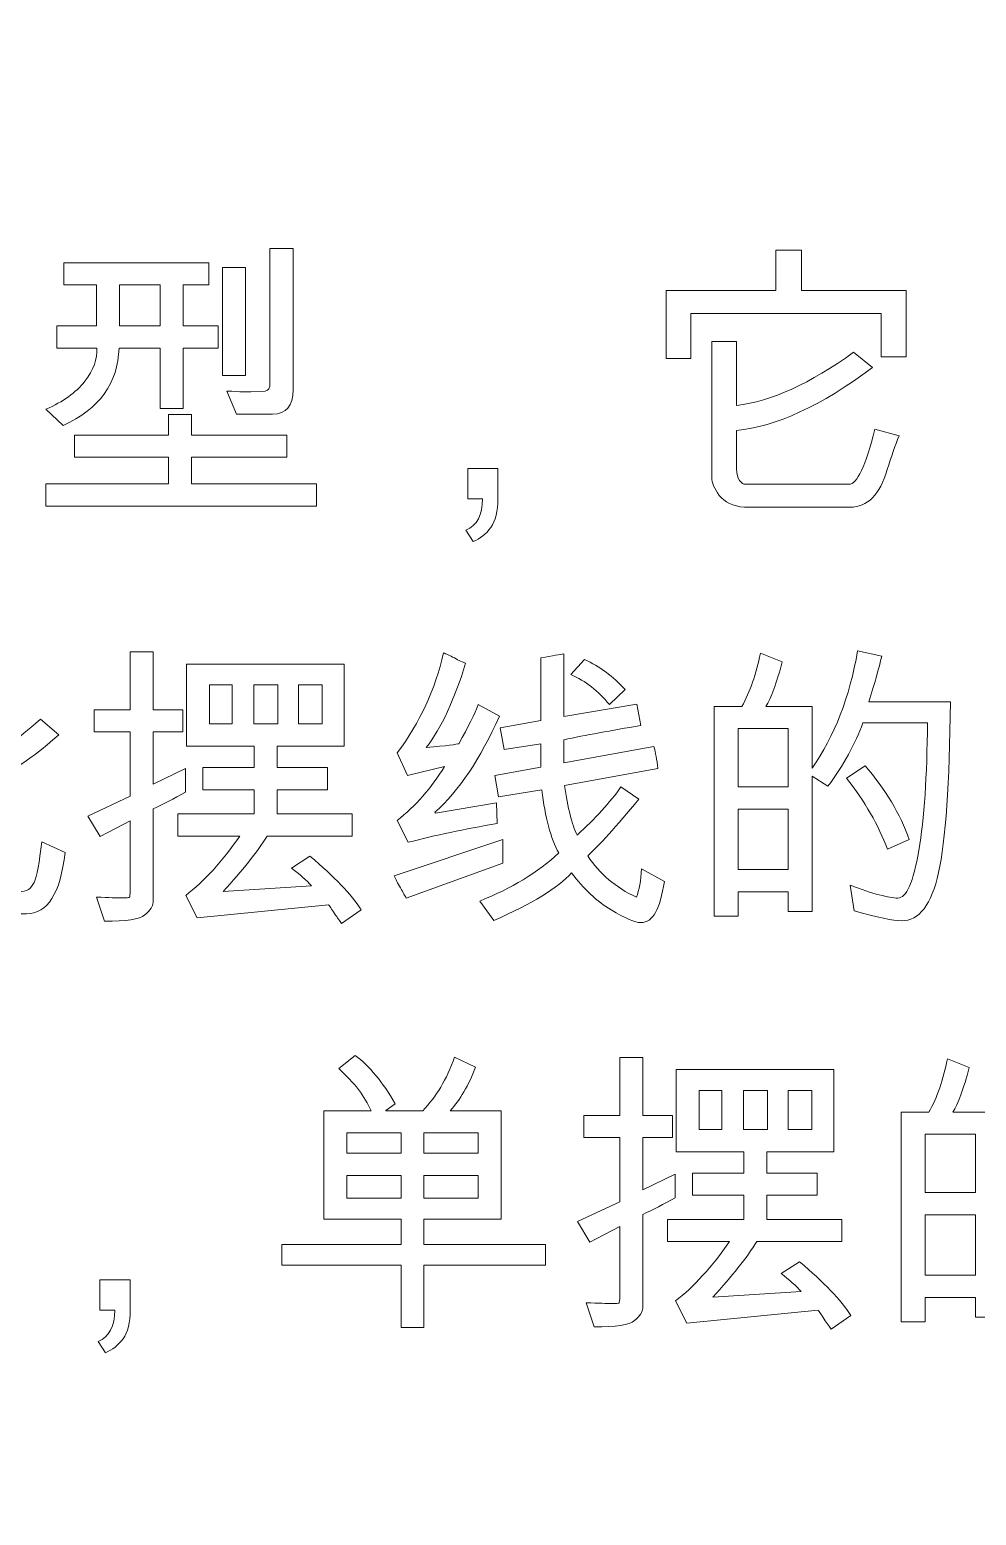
# Model space of a CAD drawing. Header units: millimetres. Extents: x -536 to 886, y 98 to 503.
# Drawn here: x 70.64 to 88.02, y 369.54 to 396.8 of the extents above; entities that cross this region are included whole.
import ezdxf

# ---------------------------------------------------------------- set-up
doc = ezdxf.new("R2010")
doc.units = ezdxf.units.MM
doc.header["$MEASUREMENT"] = 0
doc.layers.add('layer 1', color=7, linetype='Continuous')

msp = doc.modelspace()

# ---------------------------------------------------------------- linework, layer by layer
at = {"layer": 'layer 1', "lineweight": 9}
msp.add_open_spline([(-26.36, 241.324), (-26.36, 241.324), (313.64, 241.324), (313.64, 241.324), (313.64, 241.324), (318.948, 241.327), (324.037, 243.439), (327.788, 247.195), (327.788, 247.195), (331.538, 250.95), (333.644, 256.016), (333.64, 261.324), (333.64, 261.324), (333.64, 261.324), (333.64, 431.324), (333.64, 431.324), (333.64, 431.324), (333.637, 436.632), (331.525, 441.721), (327.77, 445.471), (327.77, 445.471), (324.014, 449.222), (318.948, 451.327), (313.64, 451.324), (313.64, 451.324), (313.64, 451.324), (-26.36, 451.324), (-26.36, 451.324), (-26.36, 451.324), (-31.667, 451.321), (-36.756, 449.209), (-40.507, 445.453), (-40.507, 445.453), (-44.258, 441.698), (-46.363, 436.632), (-46.36, 431.324), (-46.36, 431.324), (-46.36, 431.324), (-46.36, 261.324), (-46.36, 261.324), (-46.36, 261.324), (-46.356, 256.016), (-44.245, 250.927), (-40.489, 247.177), (-40.489, 247.177), (-36.734, 243.426), (-31.667, 241.321), (-26.36, 241.324)], degree=3, knots=[0, 0, 0, 0, 0.083333, 0.083333, 0.083333, 0.083333, 0.166667, 0.166667, 0.166667, 0.166667, 0.25, 0.25, 0.25, 0.25, 0.333333, 0.333333, 0.333333, 0.333333, 0.416667, 0.416667, 0.416667, 0.416667, 0.5, 0.5, 0.5, 0.5, 0.583333, 0.583333, 0.583333, 0.583333, 0.666667, 0.666667, 0.666667, 0.666667, 0.75, 0.75, 0.75, 0.75, 0.833333, 0.833333, 0.833333, 0.833333, 0.916667, 0.916667, 0.916667, 0.916667, 1, 1, 1, 1], dxfattribs=at)
at = {"layer": 'layer 1', "color": 22, "lineweight": 9}
for points, knots in [([(75.476, 390.195), (75.476, 389.898), (75.35, 389.75), (75.1, 389.75), (75.1, 389.75), (75.1, 389.75), (74.438, 389.75), (74.438, 389.75), (74.438, 389.75), (74.438, 389.75), (74.261, 390.173), (74.261, 390.173), (74.261, 390.173), (74.513, 390.158), (74.66, 390.153), (74.703, 390.156), (74.703, 390.156), (74.703, 390.156), (74.966, 390.173), (74.966, 390.173), (74.966, 390.173), (75.025, 390.179), (75.053, 390.23), (75.053, 390.328), (75.053, 390.328), (75.053, 390.328), (75.053, 392.791), (75.053, 392.791), (75.053, 392.791), (75.053, 392.791), (75.476, 392.791), (75.476, 392.791), (75.476, 392.791), (75.476, 392.791), (75.476, 390.195), (75.476, 390.195)], [0, 0, 0, 0, 0.111111, 0.111111, 0.111111, 0.111111, 0.222222, 0.222222, 0.222222, 0.222222, 0.333333, 0.333333, 0.333333, 0.333333, 0.444444, 0.444444, 0.444444, 0.444444, 0.555556, 0.555556, 0.555556, 0.555556, 0.666667, 0.666667, 0.666667, 0.666667, 0.777778, 0.777778, 0.777778, 0.777778, 0.888889, 0.888889, 0.888889, 0.888889, 1, 1, 1, 1]), ([(86.731, 390.802), (86.731, 390.802), (86.276, 390.802), (86.276, 390.802), (86.276, 390.802), (86.276, 390.802), (86.276, 391.594), (86.276, 391.594), (86.276, 391.594), (86.276, 391.594), (82.782, 391.594), (82.782, 391.594), (82.782, 391.594), (82.782, 391.594), (82.782, 390.767), (82.782, 390.767), (82.782, 390.767), (82.782, 390.767), (82.326, 390.767), (82.326, 390.767), (82.326, 390.767), (82.326, 390.767), (82.326, 392.018), (82.326, 392.018), (82.326, 392.018), (82.326, 392.018), (84.338, 392.018), (84.338, 392.018), (84.338, 392.018), (84.338, 392.018), (84.338, 392.756), (84.338, 392.756), (84.338, 392.756), (84.338, 392.756), (84.811, 392.756), (84.811, 392.756), (84.811, 392.756), (84.811, 392.756), (84.811, 392.018), (84.811, 392.018), (84.811, 392.018), (84.811, 392.018), (86.731, 392.018), (86.731, 392.018), (86.731, 392.018), (86.731, 392.018), (86.731, 390.802), (86.731, 390.802)], [0, 0, 0, 0, 0.083333, 0.083333, 0.083333, 0.083333, 0.166667, 0.166667, 0.166667, 0.166667, 0.25, 0.25, 0.25, 0.25, 0.333333, 0.333333, 0.333333, 0.333333, 0.416667, 0.416667, 0.416667, 0.416667, 0.5, 0.5, 0.5, 0.5, 0.583333, 0.583333, 0.583333, 0.583333, 0.666667, 0.666667, 0.666667, 0.666667, 0.75, 0.75, 0.75, 0.75, 0.833333, 0.833333, 0.833333, 0.833333, 0.916667, 0.916667, 0.916667, 0.916667, 1, 1, 1, 1]), ([(74.099, 390.962), (74.099, 390.962), (73.461, 390.962), (73.461, 390.962), (73.461, 390.962), (73.461, 390.962), (73.461, 389.85), (73.461, 389.85), (73.461, 389.85), (73.461, 389.85), (73.037, 389.85), (73.037, 389.85), (73.037, 389.85), (73.037, 389.85), (73.037, 390.962), (73.037, 390.962), (73.037, 390.962), (73.037, 390.962), (72.281, 390.962), (72.281, 390.962), (72.281, 390.962), (72.264, 390.32), (71.923, 389.846), (71.255, 389.541), (71.255, 389.541), (71.255, 389.541), (70.938, 389.839), (70.938, 389.839), (70.938, 389.839), (71.252, 389.975), (71.491, 390.145), (71.652, 390.352), (71.652, 390.352), (71.814, 390.558), (71.888, 390.761), (71.871, 390.962), (71.871, 390.962), (71.871, 390.962), (71.138, 390.962), (71.138, 390.962), (71.138, 390.962), (71.138, 390.962), (71.138, 391.367), (71.138, 391.367), (71.138, 391.367), (71.138, 391.367), (71.865, 391.367), (71.865, 391.367), (71.865, 391.367), (71.865, 391.367), (71.865, 392.123), (71.865, 392.123), (71.865, 392.123), (71.865, 392.123), (71.266, 392.123), (71.266, 392.123), (71.266, 392.123), (71.266, 392.123), (71.266, 392.528), (71.266, 392.528), (71.266, 392.528), (71.266, 392.528), (73.933, 392.528), (73.933, 392.528), (73.933, 392.528), (73.933, 392.528), (73.933, 392.123), (73.933, 392.123), (73.933, 392.123), (73.933, 392.123), (73.461, 392.123), (73.461, 392.123), (73.461, 392.123), (73.461, 392.123), (73.461, 391.367), (73.461, 391.367), (73.461, 391.367), (73.461, 391.367), (74.099, 391.367), (74.099, 391.367), (74.099, 391.367), (74.099, 391.367), (74.099, 390.962), (74.099, 390.962)], [0, 0, 0, 0, 0.047619, 0.047619, 0.047619, 0.047619, 0.095238, 0.095238, 0.095238, 0.095238, 0.142857, 0.142857, 0.142857, 0.142857, 0.190476, 0.190476, 0.190476, 0.190476, 0.238095, 0.238095, 0.238095, 0.238095, 0.285714, 0.285714, 0.285714, 0.285714, 0.333333, 0.333333, 0.333333, 0.333333, 0.380952, 0.380952, 0.380952, 0.380952, 0.428571, 0.428571, 0.428571, 0.428571, 0.47619, 0.47619, 0.47619, 0.47619, 0.52381, 0.52381, 0.52381, 0.52381, 0.571429, 0.571429, 0.571429, 0.571429, 0.619048, 0.619048, 0.619048, 0.619048, 0.666667, 0.666667, 0.666667, 0.666667, 0.714286, 0.714286, 0.714286, 0.714286, 0.761905, 0.761905, 0.761905, 0.761905, 0.809524, 0.809524, 0.809524, 0.809524, 0.857143, 0.857143, 0.857143, 0.857143, 0.904762, 0.904762, 0.904762, 0.904762, 0.952381, 0.952381, 0.952381, 0.952381, 1, 1, 1, 1]), ([(74.605, 390.457), (74.605, 390.457), (74.182, 390.457), (74.182, 390.457), (74.182, 390.457), (74.182, 390.457), (74.182, 392.441), (74.182, 392.441), (74.182, 392.441), (74.182, 392.441), (74.605, 392.441), (74.605, 392.441), (74.605, 392.441), (74.605, 392.441), (74.605, 390.457), (74.605, 390.457)], [0, 0, 0, 0, 0.25, 0.25, 0.25, 0.25, 0.5, 0.5, 0.5, 0.5, 0.75, 0.75, 0.75, 0.75, 1, 1, 1, 1]), ([(73.037, 391.367), (73.037, 391.367), (73.037, 392.123), (73.037, 392.123), (73.037, 392.123), (73.037, 392.123), (72.287, 392.123), (72.287, 392.123), (72.287, 392.123), (72.287, 392.123), (72.287, 391.367), (72.287, 391.367), (72.287, 391.367), (72.287, 391.367), (73.037, 391.367), (73.037, 391.367)], [0, 0, 0, 0, 0.25, 0.25, 0.25, 0.25, 0.5, 0.5, 0.5, 0.5, 0.75, 0.75, 0.75, 0.75, 1, 1, 1, 1]), ([(86.603, 389.351), (86.531, 389.172), (86.459, 388.965), (86.387, 388.73), (86.387, 388.73), (86.251, 388.27), (86.023, 388.041), (85.703, 388.041), (85.703, 388.041), (85.703, 388.041), (83.766, 388.041), (83.766, 388.041), (83.766, 388.041), (83.552, 388.06), (83.397, 388.132), (83.303, 388.257), (83.303, 388.257), (83.211, 388.381), (83.164, 388.491), (83.164, 388.589), (83.164, 388.589), (83.164, 388.589), (83.164, 391.084), (83.164, 391.084), (83.164, 391.084), (83.164, 391.084), (83.62, 391.084), (83.62, 391.084), (83.62, 391.084), (83.62, 391.084), (83.62, 389.908), (83.62, 389.908), (83.62, 389.908), (84.258, 389.985), (84.974, 390.31), (85.765, 390.883), (85.765, 390.883), (85.765, 390.883), (86.115, 390.602), (86.115, 390.602), (86.115, 390.602), (85.17, 389.9), (84.338, 389.517), (83.62, 389.451), (83.62, 389.451), (83.62, 389.451), (83.62, 388.741), (83.62, 388.741), (83.62, 388.741), (83.62, 388.648), (83.638, 388.579), (83.675, 388.531), (83.675, 388.531), (83.713, 388.485), (83.745, 388.461), (83.772, 388.461), (83.772, 388.461), (83.772, 388.461), (85.687, 388.461), (85.687, 388.461), (85.687, 388.461), (85.83, 388.461), (85.987, 388.798), (86.159, 389.473), (86.159, 389.473), (86.159, 389.473), (86.603, 389.351), (86.603, 389.351)], [0, 0, 0, 0, 0.058824, 0.058824, 0.058824, 0.058824, 0.117647, 0.117647, 0.117647, 0.117647, 0.176471, 0.176471, 0.176471, 0.176471, 0.235294, 0.235294, 0.235294, 0.235294, 0.294118, 0.294118, 0.294118, 0.294118, 0.352941, 0.352941, 0.352941, 0.352941, 0.411765, 0.411765, 0.411765, 0.411765, 0.470588, 0.470588, 0.470588, 0.470588, 0.529412, 0.529412, 0.529412, 0.529412, 0.588235, 0.588235, 0.588235, 0.588235, 0.647059, 0.647059, 0.647059, 0.647059, 0.705882, 0.705882, 0.705882, 0.705882, 0.764706, 0.764706, 0.764706, 0.764706, 0.823529, 0.823529, 0.823529, 0.823529, 0.882353, 0.882353, 0.882353, 0.882353, 0.941176, 0.941176, 0.941176, 0.941176, 1, 1, 1, 1]), ([(75.905, 388.057), (75.905, 388.057), (70.938, 388.057), (70.938, 388.057), (70.938, 388.057), (70.938, 388.057), (70.938, 388.467), (70.938, 388.467), (70.938, 388.467), (70.938, 388.467), (73.187, 388.467), (73.187, 388.467), (73.187, 388.467), (73.187, 388.467), (73.187, 388.957), (73.187, 388.957), (73.187, 388.957), (73.187, 388.957), (71.464, 388.957), (71.464, 388.957), (71.464, 388.957), (71.464, 388.957), (71.464, 389.362), (71.464, 389.362), (71.464, 389.362), (71.464, 389.362), (73.187, 389.362), (73.187, 389.362), (73.187, 389.362), (73.187, 389.362), (73.187, 389.739), (73.187, 389.739), (73.187, 389.739), (73.187, 389.739), (73.61, 389.739), (73.61, 389.739), (73.61, 389.739), (73.61, 389.739), (73.61, 389.362), (73.61, 389.362), (73.61, 389.362), (73.61, 389.362), (75.36, 389.362), (75.36, 389.362), (75.36, 389.362), (75.36, 389.362), (75.36, 388.957), (75.36, 388.957), (75.36, 388.957), (75.36, 388.957), (73.61, 388.957), (73.61, 388.957), (73.61, 388.957), (73.61, 388.957), (73.61, 388.467), (73.61, 388.467), (73.61, 388.467), (73.61, 388.467), (75.905, 388.467), (75.905, 388.467), (75.905, 388.467), (75.905, 388.467), (75.905, 388.057), (75.905, 388.057)], [0, 0, 0, 0, 0.0625, 0.0625, 0.0625, 0.0625, 0.125, 0.125, 0.125, 0.125, 0.1875, 0.1875, 0.1875, 0.1875, 0.25, 0.25, 0.25, 0.25, 0.3125, 0.3125, 0.3125, 0.3125, 0.375, 0.375, 0.375, 0.375, 0.4375, 0.4375, 0.4375, 0.4375, 0.5, 0.5, 0.5, 0.5, 0.5625, 0.5625, 0.5625, 0.5625, 0.625, 0.625, 0.625, 0.625, 0.6875, 0.6875, 0.6875, 0.6875, 0.75, 0.75, 0.75, 0.75, 0.8125, 0.8125, 0.8125, 0.8125, 0.875, 0.875, 0.875, 0.875, 0.9375, 0.9375, 0.9375, 0.9375, 1, 1, 1, 1]), ([(79.239, 388.195), (79.239, 387.966), (79.195, 387.79), (79.108, 387.67), (79.108, 387.67), (79.02, 387.548), (78.912, 387.462), (78.783, 387.411), (78.783, 387.411), (78.783, 387.411), (78.65, 387.618), (78.65, 387.618), (78.65, 387.618), (78.853, 387.705), (78.955, 387.897), (78.957, 388.195), (78.957, 388.195), (78.957, 388.195), (78.683, 388.195), (78.683, 388.195), (78.683, 388.195), (78.683, 388.195), (78.683, 388.752), (78.683, 388.752), (78.683, 388.752), (78.683, 388.752), (79.239, 388.752), (79.239, 388.752), (79.239, 388.752), (79.239, 388.752), (79.239, 388.195), (79.239, 388.195)], [0, 0, 0, 0, 0.125, 0.125, 0.125, 0.125, 0.25, 0.25, 0.25, 0.25, 0.375, 0.375, 0.375, 0.375, 0.5, 0.5, 0.5, 0.5, 0.625, 0.625, 0.625, 0.625, 0.75, 0.75, 0.75, 0.75, 0.875, 0.875, 0.875, 0.875, 1, 1, 1, 1]), ([(71.29, 381.706), (71.207, 380.956), (70.971, 380.58), (70.58, 380.58), (70.58, 380.58), (70.58, 380.58), (69.541, 380.58), (69.541, 380.58), (69.541, 380.58), (69.382, 380.58), (69.253, 380.626), (69.154, 380.715), (69.154, 380.715), (69.056, 380.805), (69.007, 380.926), (69.007, 381.08), (69.007, 381.08), (69.007, 381.08), (69.007, 385.257), (69.007, 385.257), (69.007, 385.257), (69.007, 385.257), (69.446, 385.257), (69.446, 385.257), (69.446, 385.257), (69.446, 385.257), (69.446, 383.275), (69.446, 383.275), (69.446, 383.275), (69.898, 383.429), (70.363, 383.72), (70.84, 384.151), (70.84, 384.151), (70.84, 384.151), (71.174, 383.863), (71.174, 383.863), (71.174, 383.863), (70.612, 383.354), (70.036, 383.007), (69.446, 382.824), (69.446, 382.824), (69.446, 382.824), (69.446, 381.192), (69.446, 381.192), (69.446, 381.192), (69.463, 381.054), (69.529, 380.985), (69.647, 380.985), (69.647, 380.985), (69.647, 380.985), (70.452, 380.985), (70.452, 380.985), (70.452, 380.985), (70.581, 380.985), (70.671, 381.042), (70.723, 381.155), (70.723, 381.155), (70.774, 381.267), (70.821, 381.517), (70.862, 381.902), (70.862, 381.902), (70.862, 381.902), (71.29, 381.706), (71.29, 381.706)], [0, 0, 0, 0, 0.0625, 0.0625, 0.0625, 0.0625, 0.125, 0.125, 0.125, 0.125, 0.1875, 0.1875, 0.1875, 0.1875, 0.25, 0.25, 0.25, 0.25, 0.3125, 0.3125, 0.3125, 0.3125, 0.375, 0.375, 0.375, 0.375, 0.4375, 0.4375, 0.4375, 0.4375, 0.5, 0.5, 0.5, 0.5, 0.5625, 0.5625, 0.5625, 0.5625, 0.625, 0.625, 0.625, 0.625, 0.6875, 0.6875, 0.6875, 0.6875, 0.75, 0.75, 0.75, 0.75, 0.8125, 0.8125, 0.8125, 0.8125, 0.875, 0.875, 0.875, 0.875, 0.9375, 0.9375, 0.9375, 0.9375, 1, 1, 1, 1]), ([(73.501, 382.814), (73.29, 382.693), (73.092, 382.59), (72.907, 382.507), (72.907, 382.507), (72.907, 382.507), (72.907, 380.784), (72.907, 380.784), (72.907, 380.784), (72.907, 380.721), (72.858, 380.646), (72.758, 380.56), (72.758, 380.56), (72.659, 380.475), (72.412, 380.436), (72.017, 380.445), (72.017, 380.445), (72.017, 380.445), (71.868, 380.885), (71.868, 380.885), (71.868, 380.885), (72.098, 380.876), (72.254, 380.871), (72.338, 380.871), (72.338, 380.871), (72.417, 380.871), (72.462, 380.874), (72.471, 380.88), (72.471, 380.88), (72.48, 380.887), (72.484, 380.934), (72.484, 381.023), (72.484, 381.023), (72.484, 381.023), (72.484, 382.284), (72.484, 382.284), (72.484, 382.284), (72.484, 382.284), (71.934, 381.997), (71.934, 381.997), (71.934, 381.997), (71.934, 381.997), (71.706, 382.374), (71.706, 382.374), (71.706, 382.374), (71.706, 382.374), (72.484, 382.74), (72.484, 382.74), (72.484, 382.74), (72.484, 382.74), (72.484, 383.918), (72.484, 383.918), (72.484, 383.918), (72.484, 383.918), (71.823, 383.918), (71.823, 383.918), (71.823, 383.918), (71.823, 383.918), (71.823, 384.324), (71.823, 384.324), (71.823, 384.324), (71.823, 384.324), (72.484, 384.324), (72.484, 384.324), (72.484, 384.324), (72.484, 384.324), (72.484, 385.385), (72.484, 385.385), (72.484, 385.385), (72.484, 385.385), (72.907, 385.385), (72.907, 385.385), (72.907, 385.385), (72.907, 385.385), (72.907, 384.324), (72.907, 384.324), (72.907, 384.324), (72.907, 384.324), (73.452, 384.324), (73.452, 384.324), (73.452, 384.324), (73.452, 384.324), (73.452, 383.918), (73.452, 383.918), (73.452, 383.918), (73.452, 383.918), (72.907, 383.918), (72.907, 383.918), (72.907, 383.918), (72.907, 383.918), (72.907, 382.957), (72.907, 382.957), (72.907, 382.957), (72.907, 382.957), (73.501, 383.247), (73.501, 383.247), (73.501, 383.247), (73.501, 383.247), (73.501, 382.814), (73.501, 382.814)], [0, 0, 0, 0, 0.04, 0.04, 0.04, 0.04, 0.08, 0.08, 0.08, 0.08, 0.12, 0.12, 0.12, 0.12, 0.16, 0.16, 0.16, 0.16, 0.2, 0.2, 0.2, 0.2, 0.24, 0.24, 0.24, 0.24, 0.28, 0.28, 0.28, 0.28, 0.32, 0.32, 0.32, 0.32, 0.36, 0.36, 0.36, 0.36, 0.4, 0.4, 0.4, 0.4, 0.44, 0.44, 0.44, 0.44, 0.48, 0.48, 0.48, 0.48, 0.52, 0.52, 0.52, 0.52, 0.56, 0.56, 0.56, 0.56, 0.6, 0.6, 0.6, 0.6, 0.64, 0.64, 0.64, 0.64, 0.68, 0.68, 0.68, 0.68, 0.72, 0.72, 0.72, 0.72, 0.76, 0.76, 0.76, 0.76, 0.8, 0.8, 0.8, 0.8, 0.84, 0.84, 0.84, 0.84, 0.88, 0.88, 0.88, 0.88, 0.92, 0.92, 0.92, 0.92, 0.96, 0.96, 0.96, 0.96, 1, 1, 1, 1]), ([(79.264, 384.207), (78.916, 383.423), (78.522, 382.834), (78.08, 382.442), (78.08, 382.442), (78.08, 382.442), (78.091, 382.429), (78.091, 382.429), (78.091, 382.429), (78.091, 382.429), (79.212, 382.613), (79.212, 382.613), (79.212, 382.613), (79.212, 382.613), (79.223, 382.236), (79.223, 382.236), (79.223, 382.236), (78.627, 382.134), (78.083, 382.019), (77.59, 381.891), (77.59, 381.891), (77.59, 381.891), (77.386, 382.29), (77.386, 382.29), (77.386, 382.29), (77.729, 382.557), (78.02, 382.89), (78.257, 383.285), (78.257, 383.285), (78.257, 383.285), (77.578, 383.118), (77.578, 383.118), (77.578, 383.118), (77.578, 383.118), (77.391, 383.535), (77.391, 383.535), (77.391, 383.535), (77.804, 384.085), (78.087, 384.696), (78.24, 385.368), (78.24, 385.368), (78.286, 385.351), (78.352, 385.319), (78.438, 385.274), (78.438, 385.274), (78.523, 385.229), (78.592, 385.197), (78.645, 385.179), (78.645, 385.179), (78.442, 384.512), (78.201, 383.995), (77.923, 383.63), (77.923, 383.63), (78.292, 383.665), (78.492, 383.688), (78.523, 383.701), (78.523, 383.701), (78.692, 384.013), (78.811, 384.253), (78.878, 384.419), (78.878, 384.419), (78.878, 384.419), (79.264, 384.207), (79.264, 384.207)], [0, 0, 0, 0, 0.0625, 0.0625, 0.0625, 0.0625, 0.125, 0.125, 0.125, 0.125, 0.1875, 0.1875, 0.1875, 0.1875, 0.25, 0.25, 0.25, 0.25, 0.3125, 0.3125, 0.3125, 0.3125, 0.375, 0.375, 0.375, 0.375, 0.4375, 0.4375, 0.4375, 0.4375, 0.5, 0.5, 0.5, 0.5, 0.5625, 0.5625, 0.5625, 0.5625, 0.625, 0.625, 0.625, 0.625, 0.6875, 0.6875, 0.6875, 0.6875, 0.75, 0.75, 0.75, 0.75, 0.8125, 0.8125, 0.8125, 0.8125, 0.875, 0.875, 0.875, 0.875, 0.9375, 0.9375, 0.9375, 0.9375, 1, 1, 1, 1]), ([(82.296, 381.169), (82.254, 380.917), (82.2, 380.728), (82.132, 380.604), (82.132, 380.604), (82.064, 380.481), (81.974, 380.418), (81.862, 380.418), (81.862, 380.418), (81.759, 380.418), (81.578, 380.496), (81.316, 380.652), (81.316, 380.652), (81.056, 380.807), (80.814, 381.033), (80.59, 381.33), (80.59, 381.33), (80.337, 381.053), (79.861, 380.762), (79.163, 380.456), (79.163, 380.456), (79.163, 380.456), (78.903, 380.814), (78.903, 380.814), (78.903, 380.814), (79.487, 381.042), (79.971, 381.336), (80.356, 381.696), (80.356, 381.696), (80.206, 381.964), (80.103, 382.349), (80.047, 382.852), (80.047, 382.852), (80.047, 382.852), (79.247, 382.724), (79.247, 382.724), (79.247, 382.724), (79.247, 382.724), (79.179, 383.118), (79.179, 383.118), (79.179, 383.118), (79.179, 383.118), (80.023, 383.269), (80.023, 383.269), (80.023, 383.269), (80.023, 383.269), (80.023, 383.701), (80.023, 383.701), (80.023, 383.701), (80.023, 383.701), (79.353, 383.597), (79.353, 383.597), (79.353, 383.597), (79.353, 383.597), (79.279, 383.991), (79.279, 383.991), (79.279, 383.991), (79.279, 383.991), (80.023, 384.129), (80.023, 384.129), (80.023, 384.129), (80.023, 384.129), (80.023, 385.274), (80.023, 385.274), (80.023, 385.274), (80.245, 385.319), (80.387, 385.344), (80.446, 385.347), (80.446, 385.347), (80.446, 385.347), (80.446, 384.203), (80.446, 384.203), (80.446, 384.203), (80.446, 384.203), (81.786, 384.425), (81.786, 384.425), (81.786, 384.425), (81.786, 384.425), (81.862, 384.034), (81.862, 384.034), (81.862, 384.034), (81.314, 383.942), (80.842, 383.856), (80.446, 383.774), (80.446, 383.774), (80.446, 383.774), (80.446, 383.351), (80.446, 383.351), (80.446, 383.351), (80.446, 383.351), (82.101, 383.652), (82.101, 383.652), (82.101, 383.652), (82.131, 383.542), (82.156, 383.406), (82.174, 383.247), (82.174, 383.247), (82.174, 383.247), (80.463, 382.935), (80.463, 382.935), (80.463, 382.935), (80.522, 382.518), (80.598, 382.214), (80.69, 382.024), (80.69, 382.024), (81.028, 382.328), (81.297, 382.623), (81.496, 382.908), (81.496, 382.908), (81.496, 382.908), (81.824, 382.68), (81.824, 382.68), (81.824, 382.68), (81.406, 382.178), (81.093, 381.831), (80.886, 381.642), (80.886, 381.642), (81.106, 381.312), (81.404, 381.06), (81.78, 380.885), (81.78, 380.885), (81.833, 381.015), (81.864, 381.188), (81.873, 381.403), (81.873, 381.403), (81.873, 381.403), (82.296, 381.169), (82.296, 381.169)], [0, 0, 0, 0, 0.03125, 0.03125, 0.03125, 0.03125, 0.0625, 0.0625, 0.0625, 0.0625, 0.09375, 0.09375, 0.09375, 0.09375, 0.125, 0.125, 0.125, 0.125, 0.15625, 0.15625, 0.15625, 0.15625, 0.1875, 0.1875, 0.1875, 0.1875, 0.21875, 0.21875, 0.21875, 0.21875, 0.25, 0.25, 0.25, 0.25, 0.28125, 0.28125, 0.28125, 0.28125, 0.3125, 0.3125, 0.3125, 0.3125, 0.34375, 0.34375, 0.34375, 0.34375, 0.375, 0.375, 0.375, 0.375, 0.40625, 0.40625, 0.40625, 0.40625, 0.4375, 0.4375, 0.4375, 0.4375, 0.46875, 0.46875, 0.46875, 0.46875, 0.5, 0.5, 0.5, 0.5, 0.53125, 0.53125, 0.53125, 0.53125, 0.5625, 0.5625, 0.5625, 0.5625, 0.59375, 0.59375, 0.59375, 0.59375, 0.625, 0.625, 0.625, 0.625, 0.65625, 0.65625, 0.65625, 0.65625, 0.6875, 0.6875, 0.6875, 0.6875, 0.71875, 0.71875, 0.71875, 0.71875, 0.75, 0.75, 0.75, 0.75, 0.78125, 0.78125, 0.78125, 0.78125, 0.8125, 0.8125, 0.8125, 0.8125, 0.84375, 0.84375, 0.84375, 0.84375, 0.875, 0.875, 0.875, 0.875, 0.90625, 0.90625, 0.90625, 0.90625, 0.9375, 0.9375, 0.9375, 0.9375, 0.96875, 0.96875, 0.96875, 0.96875, 1, 1, 1, 1]), ([(81.575, 384.696), (81.575, 384.696), (81.284, 384.419), (81.284, 384.419), (81.284, 384.419), (81.08, 384.668), (80.845, 384.852), (80.579, 384.968), (80.579, 384.968), (80.579, 384.968), (80.828, 385.247), (80.828, 385.247), (80.828, 385.247), (81.105, 385.118), (81.354, 384.935), (81.575, 384.696)], [0, 0, 0, 0, 0.25, 0.25, 0.25, 0.25, 0.5, 0.5, 0.5, 0.5, 0.75, 0.75, 0.75, 0.75, 1, 1, 1, 1]), ([(87.545, 384.469), (87.53, 382.97), (87.459, 381.927), (87.329, 381.336), (87.329, 381.336), (87.2, 380.746), (86.972, 380.451), (86.644, 380.451), (86.644, 380.451), (86.496, 380.451), (86.208, 380.512), (85.779, 380.635), (85.779, 380.635), (85.779, 380.635), (85.706, 381.102), (85.706, 381.102), (85.706, 381.102), (86.124, 380.946), (86.415, 380.868), (86.579, 380.868), (86.579, 380.868), (86.739, 380.868), (86.867, 381.16), (86.966, 381.743), (86.966, 381.743), (87.065, 382.327), (87.117, 383.107), (87.125, 384.086), (87.125, 384.086), (87.125, 384.086), (85.939, 384.086), (85.939, 384.086), (85.939, 384.086), (85.798, 383.695), (85.584, 383.307), (85.296, 382.919), (85.296, 382.919), (85.296, 382.919), (85.006, 383.106), (85.006, 383.106), (85.006, 383.106), (85.006, 383.106), (85.006, 380.624), (85.006, 380.624), (85.006, 380.624), (85.006, 380.624), (84.569, 380.624), (84.569, 380.624), (84.569, 380.624), (84.569, 380.624), (84.569, 380.985), (84.569, 380.985), (84.569, 380.985), (84.569, 380.985), (83.647, 380.985), (83.647, 380.985), (83.647, 380.985), (83.647, 380.985), (83.647, 380.535), (83.647, 380.535), (83.647, 380.535), (83.647, 380.535), (83.207, 380.535), (83.207, 380.535), (83.207, 380.535), (83.207, 380.535), (83.207, 384.384), (83.207, 384.384), (83.207, 384.384), (83.207, 384.384), (83.717, 384.384), (83.717, 384.384), (83.717, 384.384), (83.867, 384.65), (83.98, 384.977), (84.056, 385.363), (84.056, 385.363), (84.056, 385.363), (84.458, 385.201), (84.458, 385.201), (84.458, 385.201), (84.352, 384.807), (84.251, 384.534), (84.157, 384.384), (84.157, 384.384), (84.157, 384.384), (85.006, 384.384), (85.006, 384.384), (85.006, 384.384), (85.006, 384.384), (85.006, 383.253), (85.006, 383.253), (85.006, 383.253), (85.418, 383.835), (85.697, 384.553), (85.841, 385.406), (85.841, 385.406), (85.841, 385.406), (86.284, 385.307), (86.284, 385.307), (86.284, 385.307), (86.235, 385.088), (86.155, 384.808), (86.045, 384.469), (86.045, 384.469), (86.045, 384.469), (87.545, 384.469), (87.545, 384.469)], [0, 0, 0, 0, 0.037037, 0.037037, 0.037037, 0.037037, 0.074074, 0.074074, 0.074074, 0.074074, 0.111111, 0.111111, 0.111111, 0.111111, 0.148148, 0.148148, 0.148148, 0.148148, 0.185185, 0.185185, 0.185185, 0.185185, 0.222222, 0.222222, 0.222222, 0.222222, 0.259259, 0.259259, 0.259259, 0.259259, 0.296296, 0.296296, 0.296296, 0.296296, 0.333333, 0.333333, 0.333333, 0.333333, 0.37037, 0.37037, 0.37037, 0.37037, 0.407407, 0.407407, 0.407407, 0.407407, 0.444444, 0.444444, 0.444444, 0.444444, 0.481481, 0.481481, 0.481481, 0.481481, 0.518519, 0.518519, 0.518519, 0.518519, 0.555556, 0.555556, 0.555556, 0.555556, 0.592593, 0.592593, 0.592593, 0.592593, 0.62963, 0.62963, 0.62963, 0.62963, 0.666667, 0.666667, 0.666667, 0.666667, 0.703704, 0.703704, 0.703704, 0.703704, 0.740741, 0.740741, 0.740741, 0.740741, 0.777778, 0.777778, 0.777778, 0.777778, 0.814815, 0.814815, 0.814815, 0.814815, 0.851852, 0.851852, 0.851852, 0.851852, 0.888889, 0.888889, 0.888889, 0.888889, 0.925926, 0.925926, 0.925926, 0.925926, 0.962963, 0.962963, 0.962963, 0.962963, 1, 1, 1, 1]), ([(76.725, 380.652), (76.725, 380.652), (76.369, 380.402), (76.369, 380.402), (76.369, 380.402), (76.337, 380.442), (76.293, 380.503), (76.239, 380.586), (76.239, 380.586), (76.184, 380.669), (76.146, 380.723), (76.125, 380.746), (76.125, 380.746), (76.125, 380.746), (73.718, 380.507), (73.718, 380.507), (73.718, 380.507), (73.718, 380.507), (73.507, 380.918), (73.507, 380.918), (73.507, 380.918), (73.843, 381.174), (74.174, 381.538), (74.497, 382.007), (74.497, 382.007), (74.497, 382.007), (73.364, 382.007), (73.364, 382.007), (73.364, 382.007), (73.364, 382.007), (73.364, 382.412), (73.364, 382.412), (73.364, 382.412), (73.364, 382.412), (74.763, 382.412), (74.763, 382.412), (74.763, 382.412), (74.763, 382.412), (74.763, 382.856), (74.763, 382.856), (74.763, 382.856), (74.763, 382.856), (73.819, 382.856), (73.819, 382.856), (73.819, 382.856), (73.819, 382.856), (73.819, 383.264), (73.819, 383.264), (73.819, 383.264), (73.819, 383.264), (74.763, 383.264), (74.763, 383.264), (74.763, 383.264), (74.763, 383.264), (74.763, 383.657), (74.763, 383.657), (74.763, 383.657), (74.763, 383.657), (73.518, 383.657), (73.518, 383.657), (73.518, 383.657), (73.518, 383.657), (73.518, 385.163), (73.518, 385.163), (73.518, 385.163), (73.518, 385.163), (76.413, 385.163), (76.413, 385.163), (76.413, 385.163), (76.413, 385.163), (76.413, 383.657), (76.413, 383.657), (76.413, 383.657), (76.413, 383.657), (75.186, 383.657), (75.186, 383.657), (75.186, 383.657), (75.186, 383.657), (75.186, 383.264), (75.186, 383.264), (75.186, 383.264), (75.186, 383.264), (76.108, 383.264), (76.108, 383.264), (76.108, 383.264), (76.108, 383.264), (76.108, 382.856), (76.108, 382.856), (76.108, 382.856), (76.108, 382.856), (75.186, 382.856), (75.186, 382.856), (75.186, 382.856), (75.186, 382.856), (75.186, 382.412), (75.186, 382.412), (75.186, 382.412), (75.186, 382.412), (76.562, 382.412), (76.562, 382.412), (76.562, 382.412), (76.562, 382.412), (76.562, 382.007), (76.562, 382.007), (76.562, 382.007), (76.562, 382.007), (75.001, 382.007), (75.001, 382.007), (75.001, 382.007), (74.815, 381.709), (74.547, 381.37), (74.196, 380.991), (74.196, 380.991), (74.196, 380.991), (75.818, 381.091), (75.818, 381.091), (75.818, 381.091), (75.721, 381.196), (75.597, 381.305), (75.447, 381.419), (75.447, 381.419), (75.447, 381.419), (75.786, 381.636), (75.786, 381.636), (75.786, 381.636), (76.234, 381.264), (76.547, 380.935), (76.725, 380.652)], [0, 0, 0, 0, 0.03125, 0.03125, 0.03125, 0.03125, 0.0625, 0.0625, 0.0625, 0.0625, 0.09375, 0.09375, 0.09375, 0.09375, 0.125, 0.125, 0.125, 0.125, 0.15625, 0.15625, 0.15625, 0.15625, 0.1875, 0.1875, 0.1875, 0.1875, 0.21875, 0.21875, 0.21875, 0.21875, 0.25, 0.25, 0.25, 0.25, 0.28125, 0.28125, 0.28125, 0.28125, 0.3125, 0.3125, 0.3125, 0.3125, 0.34375, 0.34375, 0.34375, 0.34375, 0.375, 0.375, 0.375, 0.375, 0.40625, 0.40625, 0.40625, 0.40625, 0.4375, 0.4375, 0.4375, 0.4375, 0.46875, 0.46875, 0.46875, 0.46875, 0.5, 0.5, 0.5, 0.5, 0.53125, 0.53125, 0.53125, 0.53125, 0.5625, 0.5625, 0.5625, 0.5625, 0.59375, 0.59375, 0.59375, 0.59375, 0.625, 0.625, 0.625, 0.625, 0.65625, 0.65625, 0.65625, 0.65625, 0.6875, 0.6875, 0.6875, 0.6875, 0.71875, 0.71875, 0.71875, 0.71875, 0.75, 0.75, 0.75, 0.75, 0.78125, 0.78125, 0.78125, 0.78125, 0.8125, 0.8125, 0.8125, 0.8125, 0.84375, 0.84375, 0.84375, 0.84375, 0.875, 0.875, 0.875, 0.875, 0.90625, 0.90625, 0.90625, 0.90625, 0.9375, 0.9375, 0.9375, 0.9375, 0.96875, 0.96875, 0.96875, 0.96875, 1, 1, 1, 1]), ([(74.356, 384.064), (74.356, 384.064), (74.356, 384.781), (74.356, 384.781), (74.356, 384.781), (74.356, 384.781), (73.941, 384.781), (73.941, 384.781), (73.941, 384.781), (73.941, 384.781), (73.941, 384.064), (73.941, 384.064), (73.941, 384.064), (73.941, 384.064), (74.356, 384.064), (74.356, 384.064)], [0, 0, 0, 0, 0.25, 0.25, 0.25, 0.25, 0.5, 0.5, 0.5, 0.5, 0.75, 0.75, 0.75, 0.75, 1, 1, 1, 1]), ([(75.197, 384.064), (75.197, 384.064), (75.197, 384.781), (75.197, 384.781), (75.197, 384.781), (75.197, 384.781), (74.757, 384.781), (74.757, 384.781), (74.757, 384.781), (74.757, 384.781), (74.757, 384.064), (74.757, 384.064), (74.757, 384.064), (74.757, 384.064), (75.197, 384.064), (75.197, 384.064)], [0, 0, 0, 0, 0.25, 0.25, 0.25, 0.25, 0.5, 0.5, 0.5, 0.5, 0.75, 0.75, 0.75, 0.75, 1, 1, 1, 1]), ([(76.013, 384.064), (76.013, 384.064), (76.013, 384.781), (76.013, 384.781), (76.013, 384.781), (76.013, 384.781), (75.574, 384.781), (75.574, 384.781), (75.574, 384.781), (75.574, 384.781), (75.574, 384.064), (75.574, 384.064), (75.574, 384.064), (75.574, 384.064), (76.013, 384.064), (76.013, 384.064)], [0, 0, 0, 0, 0.25, 0.25, 0.25, 0.25, 0.5, 0.5, 0.5, 0.5, 0.75, 0.75, 0.75, 0.75, 1, 1, 1, 1]), ([(84.569, 382.908), (84.569, 382.908), (84.569, 383.98), (84.569, 383.98), (84.569, 383.98), (84.569, 383.98), (83.647, 383.98), (83.647, 383.98), (83.647, 383.98), (83.647, 383.98), (83.647, 382.908), (83.647, 382.908), (83.647, 382.908), (83.647, 382.908), (84.569, 382.908), (84.569, 382.908)], [0, 0, 0, 0, 0.25, 0.25, 0.25, 0.25, 0.5, 0.5, 0.5, 0.5, 0.75, 0.75, 0.75, 0.75, 1, 1, 1, 1]), ([(86.791, 381.94), (86.791, 381.94), (86.389, 381.764), (86.389, 381.764), (86.389, 381.764), (86.228, 382.203), (85.978, 382.638), (85.636, 383.068), (85.636, 383.068), (85.636, 383.068), (85.98, 383.296), (85.98, 383.296), (85.98, 383.296), (86.353, 382.868), (86.623, 382.416), (86.791, 381.94)], [0, 0, 0, 0, 0.25, 0.25, 0.25, 0.25, 0.5, 0.5, 0.5, 0.5, 0.75, 0.75, 0.75, 0.75, 1, 1, 1, 1]), ([(84.569, 381.392), (84.569, 381.392), (84.569, 382.502), (84.569, 382.502), (84.569, 382.502), (84.569, 382.502), (83.647, 382.502), (83.647, 382.502), (83.647, 382.502), (83.647, 382.502), (83.647, 381.392), (83.647, 381.392), (83.647, 381.392), (83.647, 381.392), (84.569, 381.392), (84.569, 381.392)], [0, 0, 0, 0, 0.25, 0.25, 0.25, 0.25, 0.5, 0.5, 0.5, 0.5, 0.75, 0.75, 0.75, 0.75, 1, 1, 1, 1]), ([(79.328, 381.508), (79.328, 381.508), (77.552, 380.868), (77.552, 380.868), (77.552, 380.868), (77.534, 380.905), (77.499, 380.966), (77.449, 381.053), (77.449, 381.053), (77.398, 381.14), (77.36, 381.214), (77.335, 381.275), (77.335, 381.275), (77.335, 381.275), (79.328, 381.94), (79.328, 381.94), (79.328, 381.94), (79.328, 381.94), (79.328, 381.508), (79.328, 381.508)], [0, 0, 0, 0, 0.2, 0.2, 0.2, 0.2, 0.4, 0.4, 0.4, 0.4, 0.6, 0.6, 0.6, 0.6, 0.8, 0.8, 0.8, 0.8, 1, 1, 1, 1]), ([(80.113, 374.13), (80.113, 374.13), (77.88, 374.13), (77.88, 374.13), (77.88, 374.13), (77.88, 374.13), (77.88, 372.985), (77.88, 372.985), (77.88, 372.985), (77.88, 372.985), (77.459, 372.985), (77.459, 372.985), (77.459, 372.985), (77.459, 372.985), (77.459, 374.13), (77.459, 374.13), (77.459, 374.13), (77.459, 374.13), (75.27, 374.13), (75.27, 374.13), (75.27, 374.13), (75.27, 374.13), (75.27, 374.513), (75.27, 374.513), (75.27, 374.513), (75.27, 374.513), (77.459, 374.513), (77.459, 374.513), (77.459, 374.513), (77.459, 374.513), (77.459, 374.974), (77.459, 374.974), (77.459, 374.974), (77.459, 374.974), (76.041, 374.974), (76.041, 374.974), (76.041, 374.974), (76.041, 374.974), (76.041, 376.965), (76.041, 376.965), (76.041, 376.965), (76.041, 376.965), (76.909, 376.965), (76.909, 376.965), (76.909, 376.965), (76.797, 377.224), (76.599, 377.482), (76.315, 377.741), (76.315, 377.741), (76.315, 377.741), (76.618, 377.979), (76.618, 377.979), (76.618, 377.979), (76.878, 377.788), (77.122, 377.493), (77.354, 377.092), (77.354, 377.092), (77.354, 377.092), (77.18, 376.97), (77.18, 376.97), (77.18, 376.97), (77.18, 376.97), (77.18, 376.965), (77.18, 376.965), (77.18, 376.965), (77.18, 376.965), (77.858, 376.965), (77.858, 376.965), (77.858, 376.965), (78.103, 377.215), (78.297, 377.542), (78.442, 377.947), (78.442, 377.947), (78.442, 377.947), (78.829, 377.763), (78.829, 377.763), (78.829, 377.763), (78.697, 377.431), (78.542, 377.166), (78.363, 376.965), (78.363, 376.965), (78.363, 376.965), (79.296, 376.965), (79.296, 376.965), (79.296, 376.965), (79.296, 376.965), (79.296, 374.974), (79.296, 374.974), (79.296, 374.974), (79.296, 374.974), (77.88, 374.974), (77.88, 374.974), (77.88, 374.974), (77.88, 374.974), (77.88, 374.513), (77.88, 374.513), (77.88, 374.513), (77.88, 374.513), (80.113, 374.513), (80.113, 374.513), (80.113, 374.513), (80.113, 374.513), (80.113, 374.13), (80.113, 374.13)], [0, 0, 0, 0, 0.038462, 0.038462, 0.038462, 0.038462, 0.076923, 0.076923, 0.076923, 0.076923, 0.115385, 0.115385, 0.115385, 0.115385, 0.153846, 0.153846, 0.153846, 0.153846, 0.192308, 0.192308, 0.192308, 0.192308, 0.230769, 0.230769, 0.230769, 0.230769, 0.269231, 0.269231, 0.269231, 0.269231, 0.307692, 0.307692, 0.307692, 0.307692, 0.346154, 0.346154, 0.346154, 0.346154, 0.384615, 0.384615, 0.384615, 0.384615, 0.423077, 0.423077, 0.423077, 0.423077, 0.461538, 0.461538, 0.461538, 0.461538, 0.5, 0.5, 0.5, 0.5, 0.538462, 0.538462, 0.538462, 0.538462, 0.576923, 0.576923, 0.576923, 0.576923, 0.615385, 0.615385, 0.615385, 0.615385, 0.653846, 0.653846, 0.653846, 0.653846, 0.692308, 0.692308, 0.692308, 0.692308, 0.730769, 0.730769, 0.730769, 0.730769, 0.769231, 0.769231, 0.769231, 0.769231, 0.807692, 0.807692, 0.807692, 0.807692, 0.846154, 0.846154, 0.846154, 0.846154, 0.884615, 0.884615, 0.884615, 0.884615, 0.923077, 0.923077, 0.923077, 0.923077, 0.961538, 0.961538, 0.961538, 0.961538, 1, 1, 1, 1]), ([(82.492, 375.37), (82.281, 375.249), (82.082, 375.146), (81.897, 375.064), (81.897, 375.064), (81.897, 375.064), (81.897, 373.341), (81.897, 373.341), (81.897, 373.341), (81.897, 373.278), (81.848, 373.203), (81.748, 373.116), (81.748, 373.116), (81.649, 373.031), (81.402, 372.993), (81.007, 373.002), (81.007, 373.002), (81.007, 373.002), (80.858, 373.442), (80.858, 373.442), (80.858, 373.442), (81.088, 373.432), (81.244, 373.428), (81.328, 373.428), (81.328, 373.428), (81.407, 373.428), (81.452, 373.43), (81.461, 373.437), (81.461, 373.437), (81.47, 373.443), (81.474, 373.491), (81.474, 373.579), (81.474, 373.579), (81.474, 373.579), (81.474, 374.841), (81.474, 374.841), (81.474, 374.841), (81.474, 374.841), (80.924, 374.554), (80.924, 374.554), (80.924, 374.554), (80.924, 374.554), (80.696, 374.93), (80.696, 374.93), (80.696, 374.93), (80.696, 374.93), (81.474, 375.296), (81.474, 375.296), (81.474, 375.296), (81.474, 375.296), (81.474, 376.474), (81.474, 376.474), (81.474, 376.474), (81.474, 376.474), (80.813, 376.474), (80.813, 376.474), (80.813, 376.474), (80.813, 376.474), (80.813, 376.88), (80.813, 376.88), (80.813, 376.88), (80.813, 376.88), (81.474, 376.88), (81.474, 376.88), (81.474, 376.88), (81.474, 376.88), (81.474, 377.942), (81.474, 377.942), (81.474, 377.942), (81.474, 377.942), (81.897, 377.942), (81.897, 377.942), (81.897, 377.942), (81.897, 377.942), (81.897, 376.88), (81.897, 376.88), (81.897, 376.88), (81.897, 376.88), (82.442, 376.88), (82.442, 376.88), (82.442, 376.88), (82.442, 376.88), (82.442, 376.474), (82.442, 376.474), (82.442, 376.474), (82.442, 376.474), (81.897, 376.474), (81.897, 376.474), (81.897, 376.474), (81.897, 376.474), (81.897, 375.514), (81.897, 375.514), (81.897, 375.514), (81.897, 375.514), (82.492, 375.804), (82.492, 375.804), (82.492, 375.804), (82.492, 375.804), (82.492, 375.37), (82.492, 375.37)], [0, 0, 0, 0, 0.04, 0.04, 0.04, 0.04, 0.08, 0.08, 0.08, 0.08, 0.12, 0.12, 0.12, 0.12, 0.16, 0.16, 0.16, 0.16, 0.2, 0.2, 0.2, 0.2, 0.24, 0.24, 0.24, 0.24, 0.28, 0.28, 0.28, 0.28, 0.32, 0.32, 0.32, 0.32, 0.36, 0.36, 0.36, 0.36, 0.4, 0.4, 0.4, 0.4, 0.44, 0.44, 0.44, 0.44, 0.48, 0.48, 0.48, 0.48, 0.52, 0.52, 0.52, 0.52, 0.56, 0.56, 0.56, 0.56, 0.6, 0.6, 0.6, 0.6, 0.64, 0.64, 0.64, 0.64, 0.68, 0.68, 0.68, 0.68, 0.72, 0.72, 0.72, 0.72, 0.76, 0.76, 0.76, 0.76, 0.8, 0.8, 0.8, 0.8, 0.84, 0.84, 0.84, 0.84, 0.88, 0.88, 0.88, 0.88, 0.92, 0.92, 0.92, 0.92, 0.96, 0.96, 0.96, 0.96, 1, 1, 1, 1]), ([(90.98, 377.025), (90.965, 375.527), (90.894, 374.483), (90.764, 373.892), (90.764, 373.892), (90.634, 373.303), (90.406, 373.007), (90.079, 373.007), (90.079, 373.007), (89.93, 373.007), (89.643, 373.068), (89.214, 373.192), (89.214, 373.192), (89.214, 373.192), (89.141, 373.658), (89.141, 373.658), (89.141, 373.658), (89.558, 373.503), (89.849, 373.425), (90.014, 373.425), (90.014, 373.425), (90.173, 373.425), (90.302, 373.716), (90.401, 374.3), (90.401, 374.3), (90.499, 374.883), (90.552, 375.664), (90.559, 376.642), (90.559, 376.642), (90.559, 376.642), (89.374, 376.642), (89.374, 376.642), (89.374, 376.642), (89.232, 376.252), (89.019, 375.863), (88.731, 375.476), (88.731, 375.476), (88.731, 375.476), (88.441, 375.663), (88.441, 375.663), (88.441, 375.663), (88.441, 375.663), (88.441, 373.18), (88.441, 373.18), (88.441, 373.18), (88.441, 373.18), (88.004, 373.18), (88.004, 373.18), (88.004, 373.18), (88.004, 373.18), (88.004, 373.541), (88.004, 373.541), (88.004, 373.541), (88.004, 373.541), (87.081, 373.541), (87.081, 373.541), (87.081, 373.541), (87.081, 373.541), (87.081, 373.091), (87.081, 373.091), (87.081, 373.091), (87.081, 373.091), (86.642, 373.091), (86.642, 373.091), (86.642, 373.091), (86.642, 373.091), (86.642, 376.941), (86.642, 376.941), (86.642, 376.941), (86.642, 376.941), (87.152, 376.941), (87.152, 376.941), (87.152, 376.941), (87.302, 377.206), (87.415, 377.533), (87.491, 377.919), (87.491, 377.919), (87.491, 377.919), (87.893, 377.757), (87.893, 377.757), (87.893, 377.757), (87.786, 377.363), (87.685, 377.091), (87.592, 376.941), (87.592, 376.941), (87.592, 376.941), (88.441, 376.941), (88.441, 376.941), (88.441, 376.941), (88.441, 376.941), (88.441, 375.809), (88.441, 375.809), (88.441, 375.809), (88.853, 376.392), (89.131, 377.109), (89.276, 377.963), (89.276, 377.963), (89.276, 377.963), (89.719, 377.863), (89.719, 377.863), (89.719, 377.863), (89.669, 377.644), (89.59, 377.365), (89.48, 377.025), (89.48, 377.025), (89.48, 377.025), (90.98, 377.025), (90.98, 377.025)], [0, 0, 0, 0, 0.037037, 0.037037, 0.037037, 0.037037, 0.074074, 0.074074, 0.074074, 0.074074, 0.111111, 0.111111, 0.111111, 0.111111, 0.148148, 0.148148, 0.148148, 0.148148, 0.185185, 0.185185, 0.185185, 0.185185, 0.222222, 0.222222, 0.222222, 0.222222, 0.259259, 0.259259, 0.259259, 0.259259, 0.296296, 0.296296, 0.296296, 0.296296, 0.333333, 0.333333, 0.333333, 0.333333, 0.37037, 0.37037, 0.37037, 0.37037, 0.407407, 0.407407, 0.407407, 0.407407, 0.444444, 0.444444, 0.444444, 0.444444, 0.481481, 0.481481, 0.481481, 0.481481, 0.518519, 0.518519, 0.518519, 0.518519, 0.555556, 0.555556, 0.555556, 0.555556, 0.592593, 0.592593, 0.592593, 0.592593, 0.62963, 0.62963, 0.62963, 0.62963, 0.666667, 0.666667, 0.666667, 0.666667, 0.703704, 0.703704, 0.703704, 0.703704, 0.740741, 0.740741, 0.740741, 0.740741, 0.777778, 0.777778, 0.777778, 0.777778, 0.814815, 0.814815, 0.814815, 0.814815, 0.851852, 0.851852, 0.851852, 0.851852, 0.888889, 0.888889, 0.888889, 0.888889, 0.925926, 0.925926, 0.925926, 0.925926, 0.962963, 0.962963, 0.962963, 0.962963, 1, 1, 1, 1]), ([(85.715, 373.208), (85.715, 373.208), (85.359, 372.958), (85.359, 372.958), (85.359, 372.958), (85.327, 372.998), (85.283, 373.059), (85.229, 373.142), (85.229, 373.142), (85.174, 373.226), (85.136, 373.279), (85.115, 373.303), (85.115, 373.303), (85.115, 373.303), (82.708, 373.064), (82.708, 373.064), (82.708, 373.064), (82.708, 373.064), (82.497, 373.474), (82.497, 373.474), (82.497, 373.474), (82.833, 373.73), (83.164, 374.094), (83.487, 374.564), (83.487, 374.564), (83.487, 374.564), (82.354, 374.564), (82.354, 374.564), (82.354, 374.564), (82.354, 374.564), (82.354, 374.968), (82.354, 374.968), (82.354, 374.968), (82.354, 374.968), (83.753, 374.968), (83.753, 374.968), (83.753, 374.968), (83.753, 374.968), (83.753, 375.413), (83.753, 375.413), (83.753, 375.413), (83.753, 375.413), (82.809, 375.413), (82.809, 375.413), (82.809, 375.413), (82.809, 375.413), (82.809, 375.82), (82.809, 375.82), (82.809, 375.82), (82.809, 375.82), (83.753, 375.82), (83.753, 375.82), (83.753, 375.82), (83.753, 375.82), (83.753, 376.214), (83.753, 376.214), (83.753, 376.214), (83.753, 376.214), (82.508, 376.214), (82.508, 376.214), (82.508, 376.214), (82.508, 376.214), (82.508, 377.719), (82.508, 377.719), (82.508, 377.719), (82.508, 377.719), (85.403, 377.719), (85.403, 377.719), (85.403, 377.719), (85.403, 377.719), (85.403, 376.214), (85.403, 376.214), (85.403, 376.214), (85.403, 376.214), (84.176, 376.214), (84.176, 376.214), (84.176, 376.214), (84.176, 376.214), (84.176, 375.82), (84.176, 375.82), (84.176, 375.82), (84.176, 375.82), (85.098, 375.82), (85.098, 375.82), (85.098, 375.82), (85.098, 375.82), (85.098, 375.413), (85.098, 375.413), (85.098, 375.413), (85.098, 375.413), (84.176, 375.413), (84.176, 375.413), (84.176, 375.413), (84.176, 375.413), (84.176, 374.968), (84.176, 374.968), (84.176, 374.968), (84.176, 374.968), (85.552, 374.968), (85.552, 374.968), (85.552, 374.968), (85.552, 374.968), (85.552, 374.564), (85.552, 374.564), (85.552, 374.564), (85.552, 374.564), (83.992, 374.564), (83.992, 374.564), (83.992, 374.564), (83.805, 374.266), (83.537, 373.927), (83.186, 373.547), (83.186, 373.547), (83.186, 373.547), (84.808, 373.647), (84.808, 373.647), (84.808, 373.647), (84.711, 373.753), (84.587, 373.862), (84.437, 373.976), (84.437, 373.976), (84.437, 373.976), (84.776, 374.192), (84.776, 374.192), (84.776, 374.192), (85.224, 373.82), (85.537, 373.491), (85.715, 373.208)], [0, 0, 0, 0, 0.03125, 0.03125, 0.03125, 0.03125, 0.0625, 0.0625, 0.0625, 0.0625, 0.09375, 0.09375, 0.09375, 0.09375, 0.125, 0.125, 0.125, 0.125, 0.15625, 0.15625, 0.15625, 0.15625, 0.1875, 0.1875, 0.1875, 0.1875, 0.21875, 0.21875, 0.21875, 0.21875, 0.25, 0.25, 0.25, 0.25, 0.28125, 0.28125, 0.28125, 0.28125, 0.3125, 0.3125, 0.3125, 0.3125, 0.34375, 0.34375, 0.34375, 0.34375, 0.375, 0.375, 0.375, 0.375, 0.40625, 0.40625, 0.40625, 0.40625, 0.4375, 0.4375, 0.4375, 0.4375, 0.46875, 0.46875, 0.46875, 0.46875, 0.5, 0.5, 0.5, 0.5, 0.53125, 0.53125, 0.53125, 0.53125, 0.5625, 0.5625, 0.5625, 0.5625, 0.59375, 0.59375, 0.59375, 0.59375, 0.625, 0.625, 0.625, 0.625, 0.65625, 0.65625, 0.65625, 0.65625, 0.6875, 0.6875, 0.6875, 0.6875, 0.71875, 0.71875, 0.71875, 0.71875, 0.75, 0.75, 0.75, 0.75, 0.78125, 0.78125, 0.78125, 0.78125, 0.8125, 0.8125, 0.8125, 0.8125, 0.84375, 0.84375, 0.84375, 0.84375, 0.875, 0.875, 0.875, 0.875, 0.90625, 0.90625, 0.90625, 0.90625, 0.9375, 0.9375, 0.9375, 0.9375, 0.96875, 0.96875, 0.96875, 0.96875, 1, 1, 1, 1]), ([(83.346, 376.62), (83.346, 376.62), (83.346, 377.337), (83.346, 377.337), (83.346, 377.337), (83.346, 377.337), (82.931, 377.337), (82.931, 377.337), (82.931, 377.337), (82.931, 377.337), (82.931, 376.62), (82.931, 376.62), (82.931, 376.62), (82.931, 376.62), (83.346, 376.62), (83.346, 376.62)], [0, 0, 0, 0, 0.25, 0.25, 0.25, 0.25, 0.5, 0.5, 0.5, 0.5, 0.75, 0.75, 0.75, 0.75, 1, 1, 1, 1]), ([(84.187, 376.62), (84.187, 376.62), (84.187, 377.337), (84.187, 377.337), (84.187, 377.337), (84.187, 377.337), (83.747, 377.337), (83.747, 377.337), (83.747, 377.337), (83.747, 377.337), (83.747, 376.62), (83.747, 376.62), (83.747, 376.62), (83.747, 376.62), (84.187, 376.62), (84.187, 376.62)], [0, 0, 0, 0, 0.25, 0.25, 0.25, 0.25, 0.5, 0.5, 0.5, 0.5, 0.75, 0.75, 0.75, 0.75, 1, 1, 1, 1]), ([(85.004, 376.62), (85.004, 376.62), (85.004, 377.337), (85.004, 377.337), (85.004, 377.337), (85.004, 377.337), (84.564, 377.337), (84.564, 377.337), (84.564, 377.337), (84.564, 377.337), (84.564, 376.62), (84.564, 376.62), (84.564, 376.62), (84.564, 376.62), (85.004, 376.62), (85.004, 376.62)], [0, 0, 0, 0, 0.25, 0.25, 0.25, 0.25, 0.5, 0.5, 0.5, 0.5, 0.75, 0.75, 0.75, 0.75, 1, 1, 1, 1]), ([(77.459, 376.186), (77.459, 376.186), (77.459, 376.558), (77.459, 376.558), (77.459, 376.558), (77.459, 376.558), (76.464, 376.558), (76.464, 376.558), (76.464, 376.558), (76.464, 376.558), (76.464, 376.186), (76.464, 376.186), (76.464, 376.186), (76.464, 376.186), (77.459, 376.186), (77.459, 376.186)], [0, 0, 0, 0, 0.25, 0.25, 0.25, 0.25, 0.5, 0.5, 0.5, 0.5, 0.75, 0.75, 0.75, 0.75, 1, 1, 1, 1]), ([(78.876, 376.186), (78.876, 376.186), (78.876, 376.558), (78.876, 376.558), (78.876, 376.558), (78.876, 376.558), (77.88, 376.558), (77.88, 376.558), (77.88, 376.558), (77.88, 376.558), (77.88, 376.186), (77.88, 376.186), (77.88, 376.186), (77.88, 376.186), (78.876, 376.186), (78.876, 376.186)], [0, 0, 0, 0, 0.25, 0.25, 0.25, 0.25, 0.5, 0.5, 0.5, 0.5, 0.75, 0.75, 0.75, 0.75, 1, 1, 1, 1]), ([(88.004, 375.465), (88.004, 375.465), (88.004, 376.536), (88.004, 376.536), (88.004, 376.536), (88.004, 376.536), (87.081, 376.536), (87.081, 376.536), (87.081, 376.536), (87.081, 376.536), (87.081, 375.465), (87.081, 375.465), (87.081, 375.465), (87.081, 375.465), (88.004, 375.465), (88.004, 375.465)], [0, 0, 0, 0, 0.25, 0.25, 0.25, 0.25, 0.5, 0.5, 0.5, 0.5, 0.75, 0.75, 0.75, 0.75, 1, 1, 1, 1]), ([(77.459, 375.359), (77.459, 375.359), (77.459, 375.779), (77.459, 375.779), (77.459, 375.779), (77.459, 375.779), (76.464, 375.779), (76.464, 375.779), (76.464, 375.779), (76.464, 375.779), (76.464, 375.359), (76.464, 375.359), (76.464, 375.359), (76.464, 375.359), (77.459, 375.359), (77.459, 375.359)], [0, 0, 0, 0, 0.25, 0.25, 0.25, 0.25, 0.5, 0.5, 0.5, 0.5, 0.75, 0.75, 0.75, 0.75, 1, 1, 1, 1]), ([(78.876, 375.359), (78.876, 375.359), (78.876, 375.779), (78.876, 375.779), (78.876, 375.779), (78.876, 375.779), (77.88, 375.779), (77.88, 375.779), (77.88, 375.779), (77.88, 375.779), (77.88, 375.359), (77.88, 375.359), (77.88, 375.359), (77.88, 375.359), (78.876, 375.359), (78.876, 375.359)], [0, 0, 0, 0, 0.25, 0.25, 0.25, 0.25, 0.5, 0.5, 0.5, 0.5, 0.75, 0.75, 0.75, 0.75, 1, 1, 1, 1]), ([(88.004, 373.948), (88.004, 373.948), (88.004, 375.058), (88.004, 375.058), (88.004, 375.058), (88.004, 375.058), (87.081, 375.058), (87.081, 375.058), (87.081, 375.058), (87.081, 375.058), (87.081, 373.948), (87.081, 373.948), (87.081, 373.948), (87.081, 373.948), (88.004, 373.948), (88.004, 373.948)], [0, 0, 0, 0, 0.25, 0.25, 0.25, 0.25, 0.5, 0.5, 0.5, 0.5, 0.75, 0.75, 0.75, 0.75, 1, 1, 1, 1]), ([(72.488, 373.308), (72.488, 373.079), (72.443, 372.903), (72.356, 372.782), (72.356, 372.782), (72.268, 372.661), (72.16, 372.575), (72.031, 372.524), (72.031, 372.524), (72.031, 372.524), (71.899, 372.73), (71.899, 372.73), (71.899, 372.73), (72.102, 372.817), (72.204, 373.01), (72.205, 373.308), (72.205, 373.308), (72.205, 373.308), (71.931, 373.308), (71.931, 373.308), (71.931, 373.308), (71.931, 373.308), (71.931, 373.865), (71.931, 373.865), (71.931, 373.865), (71.931, 373.865), (72.488, 373.865), (72.488, 373.865), (72.488, 373.865), (72.488, 373.865), (72.488, 373.308), (72.488, 373.308)], [0, 0, 0, 0, 0.125, 0.125, 0.125, 0.125, 0.25, 0.25, 0.25, 0.25, 0.375, 0.375, 0.375, 0.375, 0.5, 0.5, 0.5, 0.5, 0.625, 0.625, 0.625, 0.625, 0.75, 0.75, 0.75, 0.75, 0.875, 0.875, 0.875, 0.875, 1, 1, 1, 1])]:
    msp.add_open_spline(points, degree=3, knots=knots, dxfattribs=at)

doc.saveas('drawing.dxf')
